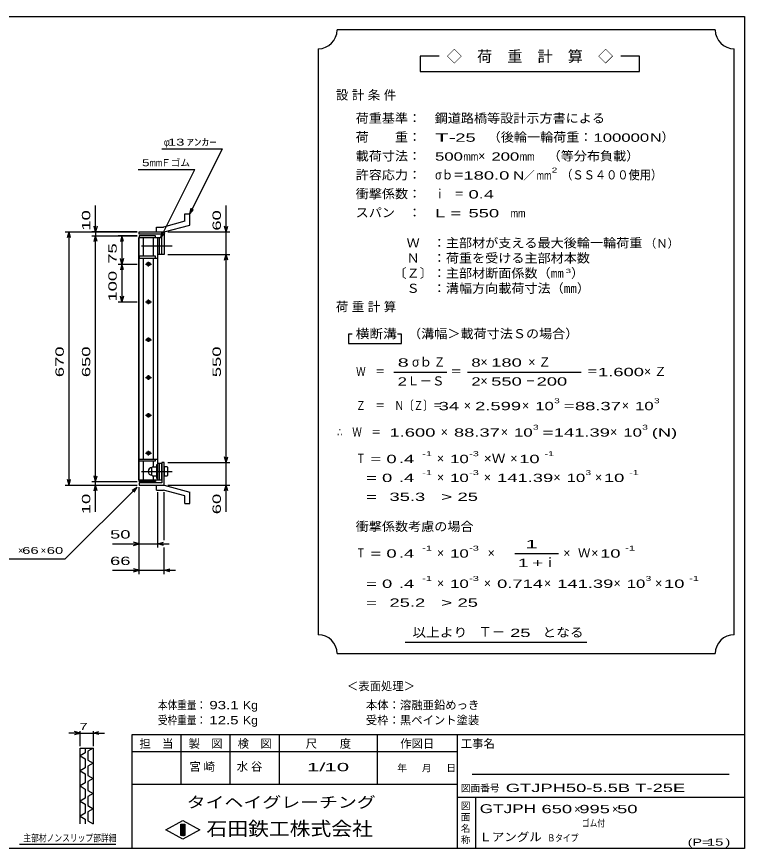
# Model space of a CAD drawing. Units: millimetres, scale not verified. Extents: x -1820 to 1731, y -1282 to 1054.
# Drawn here: x -194 to 1731, y -1146 to 1054 of the extents above; entities that cross this region are included whole.
import ezdxf
from ezdxf.enums import TextEntityAlignment as Align

# ---------------------------------------------------------------- set-up
doc = ezdxf.new("R2010")
doc.units = ezdxf.units.MM
doc.header["$LTSCALE"] = 10
doc.linetypes.add('CHAIN', pattern=[18.5, 12, -1.5, 3.5, -1.5])
for name, color, linetype, lineweight in [('0_2', 150, 'Continuous', 25), ('16', 3, 'Continuous', 25), ('19', 6, 'Continuous', 25), ('22', 4, 'Continuous', 25), ('24', 2, 'Continuous', 25), ('32', 4, 'Continuous', 25)]:
    doc.layers.add(name, color=color, linetype=linetype, lineweight=lineweight)
doc.styles.add('ベクトル', font='')
doc.styles.get('ベクトル').set_extended_font_data('ベクトル')

msp = doc.modelspace()

# ---------------------------------------------------------------- linework, layer by layer
at = {"layer": '0_2'}
for p, q in [((-1729, 1053.5), (1731, 1053.5)), ((1731, 1053.5), (1731, -1146.5)), ((1731, -846.5), (111, -846.5)), ((111, -846.5), (111, -1146.5)), ((241, -846.5), (241, -976.5)), ((371, -976.5), (371, -846.5)), ((501, -846.5), (501, -976.5)), ((761, -976.5), (761, -846.5)), ((971, -846.5), (971, -1146.5)), ((971, -891.5), (111, -891.5)), ((1691, -951.5), (1011, -951.5)), ((111, -976.5), (971, -976.5)), ((971, -1011.5), (1731, -1011.5)), ((1021, -1146.5), (1021, -1011.5)), ((201, -1097.5), (246, -1072.5)), ((246, -1072.5), (291, -1097.5)), ((246, -1122.5), (201, -1097.5)), ((241, -1082.5), (251, -1082.5)), ((241, -1112.5), (241, -1082.5)), ((241, -1082.5), (243, -1082.5)), ((243, -1082.5), (243, -1112.5)), ((245, -1112.5), (245, -1082.5)), ((245, -1082.5), (247, -1082.5)), ((291, -1097.5), (246, -1122.5)), ((247, -1082.5), (247, -1112.5)), ((249, -1112.5), (249, -1082.5)), ((249, -1082.5), (251, -1082.5)), ((251, -1082.5), (251, -1112.5)), ((251, -1082.5), (251, -1112.5)), ((251, -1112.5), (241, -1112.5)), ((243, -1112.5), (245, -1112.5)), ((247, -1112.5), (249, -1112.5)), ((1731, -1146.5), (-1729, -1146.5))]:
    msp.add_line(p, q, dxfattribs=at)
at = {"layer": '16'}
for p, q in [((129.3, -171.5), (129.3, 469.5)), ((129.3, 469.5), (130, 469.5)), ((174, 474), (130, 474)), ((130, 474), (130, 469.5)), ((130, 469.5), (174, 469.5)), ((130, -171.5), (130, 469.5)), ((130, 469.5), (180, 469.5)), ((141.5, 419.5), (141.5, 469.5)), ((168.5, 419.5), (168.5, 469.5)), ((174, 469.5), (174, 474)), ((180, -171.5), (180, 469.5)), ((180, 469.5), (184.5, 469.5)), ((184.5, 425.5), (184.5, 469.5)), ((184.5, 469.5), (190.5, 469.5)), ((190.5, 425.5), (190.5, 469.5)), ((130, 419.5), (130, 415)), ((174, 419.5), (130, 419.5)), ((174, 415), (174, 419.5)), ((180, 425.5), (184.5, 425.5)), ((184.5, 425.5), (190.5, 425.5)), ((130, 415), (180, 415)), ((141.5, -117), (141.5, 415)), ((147, 399), (163, 399)), ((153, 402), (157, 402)), ((153, 396), (157, 396)), ((155, 393), (155, 405)), ((168.5, -117), (168.5, 415)), ((147, 299), (163, 299)), ((153, 302), (157, 302)), ((153, 296), (157, 296)), ((155, 293), (155, 305)), ((147, 199), (163, 199)), ((153, 202), (157, 202)), ((155, 193), (155, 205)), ((153, 196), (157, 196)), ((147, 99), (163, 99)), ((153, 102), (157, 102)), ((153, 96), (157, 96)), ((155, 93), (155, 105)), ((153, 2), (157, 2)), ((155, -7), (155, 5)), ((147, -1), (163, -1)), ((153, -4), (157, -4)), ((147, -101), (163, -101)), ((153, -98), (157, -98)), ((153, -104), (157, -104)), ((155, -107), (155, -95)), ((130, -121.5), (130, -117)), ((130, -117), (180, -117)), ((130, -121.5), (174, -121.5)), ((141.5, -171.5), (141.5, -121.5)), ((168.5, -136.5), (168.5, -121.5)), ((174, -121.5), (174, -117)), ((177, -168), (177, -131)), ((177, -131), (180, -131)), ((180, -127.5), (184.5, -127.5)), ((180, -168), (180, -131)), ((184.5, -171.5), (184.5, -127.5)), ((184.5, -127.5), (190.5, -127.5)), ((190.5, -171.5), (190.5, -127.5)), ((166, -137.5), (164, -139.5)), ((164, -159.5), (164, -139.5)), ((166, -149.5), (164, -147.5)), ((166, -149.5), (164, -151.5)), ((166, -137.5), (175, -137.5)), ((166, -149.5), (175, -149.5)), ((177, -139.5), (175, -137.5)), ((175, -149.5), (177, -147.5)), ((177, -151.5), (175, -149.5)), ((129.3, -171.5), (130, -171.5)), ((130, -171.5), (174, -171.5)), ((130, -176), (130, -171.5)), ((130, -171.5), (180, -171.5)), ((174, -176), (130, -176)), ((164, -159.5), (166, -161.5)), ((166, -161.5), (175, -161.5)), ((168.5, -171.5), (168.5, -162.5)), ((174, -171.5), (174, -176)), ((175, -161.5), (177, -159.5)), ((177, -168), (180, -168)), ((180, -171.5), (184.5, -171.5)), ((184.5, -171.5), (190.5, -171.5))]:
    msp.add_line(p, q, dxfattribs=at)
at = {"layer": '16', "linetype": 'CHAIN'}
for p, q in [((137, 447.5), (218, 447.5)), ((137, -149.5), (218, -149.5))]:
    msp.add_line(p, q, dxfattribs=at)
at = {"layer": '16'}
for centre, radius, start, end in [((153, 399), 3, 90, 270), ((155, 399), 4, 46.6, 133.4), ((155, 399), 4, 226.6, 313.4), ((157, 399), 3, 270, 90), ((153, 299), 3, 90, 270), ((155, 299), 4, 46.6, 133.4), ((155, 299), 4, 226.6, 313.4), ((157, 299), 3, 270, 90), ((153, 199), 3, 90, 270), ((155, 199), 4, 46.6, 133.4), ((157, 199), 3, 270, 90), ((155, 199), 4, 226.6, 313.4), ((153, 99), 3, 90, 270), ((155, 99), 4, 46.6, 133.4), ((155, 99), 4, 226.6, 313.4), ((157, 99), 3, 270, 90), ((153, -1), 3, 90, 270), ((155, -1), 4, 46.6, 133.4), ((157, -1), 3, 270, 90), ((155, -1), 4, 226.6, 313.4), ((153, -101), 3, 90, 270), ((155, -101), 4, 46.6, 133.4), ((155, -101), 4, 226.6, 313.4), ((157, -101), 3, 270, 90), ((164, -149.5), 10, 90, 270)]:
    msp.add_arc(centre, radius, start, end, dxfattribs=at)
at = {"layer": '19'}
for p, q in [((251.1, 532.1), (264.1, 532.1)), ((251.1, 512.1), (251.1, 532.1)), ((264.1, 502.1), (264.1, 532.1)), ((251.1, 512.1), (194.8, 497)), ((130, 478), (130, 484)), ((130, 484), (196.5, 484)), ((176.5, 497), (194.8, 497)), ((176.5, 484), (176.5, 497)), ((176.5, 484), (196.5, 484)), ((196.5, 484), (264.1, 502.1)), ((196.5, 484), (196.5, 424)), ((190.5, 478), (130, 478)), ((190.5, 424), (190.5, 478)), ((196.5, 424), (190.5, 424)), ((196.5, -126), (190.5, -126)), ((190.5, -126), (190.5, -180)), ((196.5, -186), (196.5, -126)), ((204.5, -137.5), (196.5, -137.5)), ((196.5, -137.5), (196.5, -161.5)), ((196.5, -149.5), (204.5, -149.5)), ((206.5, -139.5), (204.5, -137.5)), ((206.5, -147.5), (204.5, -149.5)), ((204.5, -149.5), (206.5, -151.5)), ((206.5, -159.5), (206.5, -139.5)), ((196.5, -161.5), (204.5, -161.5)), ((204.5, -161.5), (206.5, -159.5)), ((130, -180), (130, -186)), ((190.5, -180), (130, -180)), ((130, -186), (196.5, -186)), ((176.5, -186), (196.5, -186)), ((176.5, -199), (176.5, -186)), ((196.5, -186), (264.1, -204.1)), ((176.5, -199), (194.8, -199)), ((251.1, -214.1), (194.8, -199)), ((251.1, -234.1), (251.1, -214.1)), ((264.1, -234.1), (264.1, -204.1)), ((251.1, -234.1), (264.1, -234.1))]:
    msp.add_line(p, q, dxfattribs=at)
at = {"layer": '22'}
for p, q in [((190.5, 704), (350.5, 704)), ((264.5, 532), (350.5, 704)), ((128, 649.5), (278, 649.5)), ((188, 469.5), (278, 649.5)), ((15, 484), (15, 554)), ((360.5, 484), (360.5, 554)), ((264.5, 532), (267.5, 546.6)), ((264.5, 532), (274.5, 543)), ((-65, 484), (125, 484)), ((-59, 469), (-55, 484)), ((-51, 469), (-55, 484)), ((-55, -186), (-55, 484)), ((125, 484), (5, 484)), ((15, 484), (11, 499)), ((19, 499), (15, 484)), ((15, 484), (15, 474)), ((188, 469.5), (191, 484.1)), ((206.5, 484), (370.5, 484)), ((360.5, 484), (356.5, 499)), ((360.5, 484), (364.5, 499)), ((360.5, 424), (360.5, 484)), ((5, 474), (125, 474)), ((11, 459), (15, 474)), ((19, 459), (15, 474)), ((15, -176), (15, 474)), ((125, 474), (75, 474)), ((85, 474), (81, 459)), ((89, 459), (85, 474)), ((85, 474), (85, 399)), ((188, 469.5), (198, 480.5)), ((206.5, 424), (370.5, 424)), ((356.5, 409), (360.5, 424)), ((364.5, 409), (360.5, 424)), ((360.5, -126), (360.5, 424)), ((75, 399), (125, 399)), ((85, 399), (81, 414)), ((85, 399), (81, 384)), ((89, 414), (85, 399)), ((89, 384), (85, 399)), ((85, 399), (85, 299)), ((85, 299), (81, 314)), ((89, 314), (85, 299)), ((75, 299), (125, 299)), ((206.5, -126), (370.5, -126)), ((360.5, -126), (356.5, -111)), ((360.5, -126), (364.5, -111)), ((360.5, -186), (360.5, -126)), ((-55, -186), (-59, -171)), ((-55, -186), (-51, -171)), ((5, -176), (125, -176)), ((15, -176), (11, -161)), ((15, -176), (19, -161)), ((15, -186), (15, -176)), ((-65, -186), (125, -186)), ((-65, -381), (125, -191)), ((5, -186), (125, -186)), ((11, -201), (15, -186)), ((19, -201), (15, -186)), ((15, -256), (15, -186)), ((112, -199), (125, -191)), ((117, -204), (125, -191)), ((130, -351), (130, -191)), ((130, -421), (130, -191)), ((206.5, -186), (370.5, -186)), ((356.5, -201), (360.5, -186)), ((364.5, -201), (360.5, -186)), ((360.5, -256), (360.5, -186)), ((180, -351), (180, -204)), ((196.5, -331), (196.5, -204)), ((60, -341), (130, -341)), ((130, -341), (115, -337)), ((115, -345), (130, -341)), ((130, -341), (180, -341)), ((180, -341), (195, -337)), ((195, -345), (180, -341)), ((180, -341), (210, -341)), ((196.5, -421), (196.5, -351)), ((-265, -381), (-65, -381)), ((60, -411), (130, -411)), ((130, -411), (115, -407)), ((115, -415), (130, -411)), ((130, -411), (196.5, -411)), ((196.5, -411), (211.5, -407)), ((211.5, -415), (196.5, -411)), ((196.5, -411), (226.5, -411))]:
    msp.add_line(p, q, dxfattribs=at)
at = {"layer": '24', "color": 4}
for p, q in [((1654, 1018.5), (654, 1018.5)), ((604, 968.5), (604, -581.5)), ((1704, -581.5), (1704, 968.5)), ((924, 948.5), (874, 948.5)), ((874, 948.5), (874, 908.5)), ((1454, 948.5), (1404, 948.5)), ((1454, 908.5), (1454, 948.5)), ((874, 908.5), (1454, 908.5)), ((694, 213.5), (684, 213.5)), ((684, 213.5), (684, 188.5)), ((824, 213.5), (814, 213.5)), ((824, 188.5), (824, 213.5)), ((684, 188.5), (824, 188.5)), ((804, 113.5), (944, 113.5)), ((999, 113.5), (1299, 113.5)), ((1124, -366.5), (1239, -366.5)), ((834, -601.5), (1314, -601.5)), ((654, -631.5), (1654, -631.5))]:
    msp.add_line(p, q, dxfattribs=at)
for centre, start, end in [((604, 1018.5), 270, 0), ((1704, 1018.5), 180, 270), ((604, -631.5), 0, 90), ((1704, -631.5), 90, 180)]:
    msp.add_arc(centre, 50, start, end, dxfattribs=at)
at = {"layer": '32'}
for p, q in [((-26, -841.5), (-56, -841.5)), ((-26, -841.5), (-41, -837.5)), ((-41, -845.5), (-26, -841.5)), ((-26, -876.5), (-26, -836.5)), ((-26, -841.5), (9, -841.5)), ((9, -836.5), (9, -876.5)), ((9, -841.5), (24, -837.5)), ((24, -845.5), (9, -841.5)), ((9, -841.5), (39, -841.5)), ((-26, -881.5), (9, -881.5)), ((-26, -1081.5), (-26, -881.5)), ((-12, -893.5), (-26, -901.5)), ((-26, -901.5), (-12, -909.5)), ((-12, -881.5), (-12, -893.5)), ((9, -881.5), (-5, -889.5)), ((-5, -889.5), (-5, -913.5)), ((9, -881.5), (9, -1081.5)), ((-12, -909.5), (-12, -933.5)), ((-5, -913.5), (9, -921.5)), ((9, -921.5), (-5, -929.5)), ((-12, -933.5), (-26, -941.5)), ((-26, -941.5), (-12, -949.5)), ((-5, -929.5), (-5, -953.5)), ((-12, -949.5), (-12, -973.5)), ((-5, -953.5), (9, -961.5)), ((9, -961.5), (-5, -969.5)), ((-12, -973.5), (-26, -981.5)), ((-26, -981.5), (-12, -989.5)), ((-12, -989.5), (-12, -1013.5)), ((-5, -969.5), (-5, -993.5)), ((-5, -993.5), (9, -1001.5)), ((9, -1001.5), (-5, -1009.5)), ((-5, -1009.5), (-5, -1033.5)), ((-12, -1013.5), (-26, -1021.5)), ((-26, -1021.5), (-12, -1029.5)), ((-12, -1029.5), (-12, -1053.5)), ((-5, -1033.5), (9, -1041.5)), ((-12, -1053.5), (-26, -1061.5)), ((9, -1041.5), (-5, -1049.5)), ((-5, -1049.5), (-5, -1073.5)), ((-26, -1061.5), (-12, -1069.5)), ((-12, -1069.5), (-12, -1081.5)), ((-5, -1073.5), (9, -1081.5)), ((69, -1136.5), (-186, -1136.5))]:
    msp.add_line(p, q, dxfattribs=at)

# ---------------------------------------------------------------- texts
at = {"layer": '0_2', "style": 'ベクトル'}
for s, height, p in [('担\u3000当', 21.99, (131, -869.5)), ('製\u3000図', 21.99, (261, -869.5)), ('検\u3000図', 21.99, (391, -869.5)), ('尺\u3000\u3000度', 21.99, (571, -869.5)), ('作図日', 21.99, (821, -869.5)), ('工事名', 21.99, (981, -869.5)), ('年', 18.3, (813, -934)), ('月', 18.3, (878, -934)), ('日', 18.3, (943, -934)), ('図面番号', 18.33, (981, -987)), ('図', 18.3, (981, -1034)), ('面', 18.3, (981, -1064)), ('名', 18.3, (981, -1094)), ('称', 18.3, (981, -1124))]:
    msp.add_text(s, height=height, dxfattribs=at).set_placement(p, align=Align.MIDDLE_LEFT)
at = {"layer": '0_2', "color": 222, "style": 'ベクトル'}
for s, height, width, p in [('タイヘイグレーチング', 29.33, 1.25, (256, -1024.5)), ('石田鉄工株式会社', 36.66, 1.1, (308.5, -1094.5))]:
    msp.add_text(s, height=height, dxfattribs=dict(at, width=width)).set_placement(p, align=Align.MIDDLE_LEFT)
at = {"layer": '22', "color": 2, "style": 'ベクトル'}
for s, height, p in [('φ', 18.3, (195.5, 721.5)), ('Ｆゴム', 18.33, (188, 667)), ('×', 18.3, (-190, -358.5)), ('×', 18.3, (-130, -358.5)), ('＜表面処理＞', 21.99, (680, -717.5)), ('本体：', 21.99, (730, -767.5)), ('溶融亜鉛めっき', 21.99, (820, -767.5)), ('受枠：', 21.99, (730, -807.5)), ('黒ペイント塗装', 21.99, (820, -807.5)), ('×', 22, (1281, -1042.5)), ('×', 22, (1381, -1042.5))]:
    msp.add_text(s, height=height, dxfattribs=at).set_placement(p, align=Align.MIDDLE_LEFT)
for s, height, width, p in [(' 13 ', 18.33, 1.6, (195.5, 721.5)), ('ｱﾝｶｰ', 18.33, 1.6, (255.5, 721.5)), ('5', 18.3, 1.45, (138, 667)), ('mm', 18.33, 0.75, (158, 667)), (' 50 ', 21.99, 1.65, (40, -316)), (' 66 ', 18.33, 1.6, (-190, -358.5)), (' 60 ', 18.33, 1.6, (-125, -358.5)), (' 66 ', 21.99, 1.65, (40, -386)), ('本体重量：', 21.99, 0.85, (180, -767.5)), (' 93.1', 21.99, 1.35, (305, -767.5)), ('Kg', 21.99, 1.1, (405, -767.5)), ('受枠重量：', 21.99, 0.85, (180, -807.5)), (' 12.5', 21.99, 1.35, (305, -807.5)), ('Kg', 21.99, 1.1, (405, -807.5)), ('1/', 21.99, 2, (574, -931.5)), (' 10 ', 21.99, 2, (604, -931.5)), ('GTJPH50-5.5B T-25E                ', 21.99, 1.65, (1100, -986.5)), ('GTJPH', 23.46, 1.45, (1031, -1041.5)), (' 650 ', 21.99, 1.65, (1181, -1042.5)), (' 995 ', 21.99, 1.65, (1281, -1042.5)), (' 50 ', 21.99, 1.65, (1381, -1042.5)), ('ゴム付', 18.33, 0.8, (1301, -1080)), ('Ｌアングル', 21.99, 1.1, (1030, -1116.5)), ('Ｂタイプ', 18.33, 0.8, (1210, -1119)), ('(P=', 18.33, 1.55, (1581, -1130)), (' 15 ', 18.33, 1.6, (1621, -1130)), (')', 18.3, 1.6, (1681, -1130))]:
    msp.add_text(s, height=height, dxfattribs=dict(at, width=width)).set_placement(p, align=Align.MIDDLE_LEFT)
at = {"layer": '22', "color": 2, "style": 'ベクトル', "width": 1.65}
for s, p in [(' 10 ', (-10, 474)), (' 60 ', (335.5, 474)), (' 75 ', (60, 386.5)), (' 100 ', (60, 286.5)), (' 670 ', (-80, 86.5)), (' 650 ', (-10, 86.5)), (' 550 ', (335.5, 86.5)), (' 10 ', (-10, -276)), (' 60 ', (335.5, -276))]:
    msp.add_text(s, height=21.99, rotation=90, dxfattribs=at).set_placement(p, align=Align.MIDDLE_LEFT)
at = {"layer": '22', "color": 2, "char_height": 21.99, "attachment_point": 4, "style": 'ベクトル'}
for s, insert in [('\\T1.25;宮崎\u3000', (263.5, -931.5)), ('\\T1.25;水谷\u3000', (388.5, -931.5))]:
    msp.add_mtext(s, dxfattribs=dict(at, insert=insert))
at = {"layer": '24', "style": 'ベクトル'}
for s, height, p in [('◇\u3000荷\u3000重\u3000計\u3000算\u3000◇', 29.33, (944, 948.5)), ('）', 24.2, (1512, 735)), ('×', 24.2, (1027, 685)), ('／', 22, (1146.5, 633.5)), ('（Ｎ）', 21.99, (1468, 453.5)), ('）', 24.2, (1273, 375)), ('σｂ', 24.19, (852, 140)), ('×', 24.2, (1033, 140)), ('Ｌ－Ｓ', 24.19, (839, 90)), ('×', 24.2, (1033, 90)), ('×', 24.2, (989, 25)), ('×', 24.2, (1143, 25)), ('×', 24.2, (1407, 25)), ('×', 24.2, (928, -45)), ('×', 24.2, (1087, -45)), ('×', 24.2, (1376, -45)), ('×', 24.2, (918, -115)), ('×', 24.2, (1112, -115)), ('×', 24.2, (918, -165)), ('×', 24.2, (1042, -165)), ('×', 24.2, (1226, -165)), ('×', 24.2, (1336, -165)), ('×', 24.2, (918, -365)), ('×', 24.2, (1052, -365)), ('×', 24.2, (1252, -365)), ('Ｗ', 24.2, (1291, -365)), ('×', 24.2, (1326, -365)), ('ｉ', 24.2, (1200.5, -390)), ('×', 24.2, (918, -445)), ('×', 24.2, (1042, -445)), ('×', 24.2, (1201, -445)), ('×', 24.2, (1385, -445)), ('×', 24.2, (1495, -445)), ('Ｔ－', 25.66, (1028, -574))]:
    msp.add_text(s, height=height, dxfattribs=at).set_placement(p, align=Align.MIDDLE_LEFT)
for s, height, width, p in [('荷重基準：\u3000', 24.19, 1.05, (703, 785)), ('鋼道路橋等設計示方書による', 24.19, 1.05, (912, 785)), ('荷\u3000\u3000重：\u3000', 24.19, 1.05, (703, 735)), ('（後輪一輪荷重：', 24.19, 1.05, (1052, 735)), ('T-', 21.99, 2, (913, 733.5)), (' 25 ', 21.99, 1.65, (953, 733.5)), ('100000', 21.99, 1.5, (1332, 733.5)), ('N', 22, 1.4, (1482, 733.5)), ('載荷寸法：\u3000', 24.19, 1.05, (703, 685)), ('500', 21.99, 1.5, (913, 683.5)), ('mm', 21.99, 0.8, (988, 683.5)), ('200', 21.99, 1.5, (1062, 683.5)), ('mm', 21.99, 0.8, (1137, 683.5)), ('\u3000（等分布負載）', 24.19, 1.05, (1176, 685)), ('許容応力：\u3000', 24.19, 1.05, (703, 635)), ('σｂ＝', 24.19, 0.9, (913, 635)), ('180.0', 21.99, 1.65, (988, 633.5)), ('N', 22, 1.4, (1119, 633.5)), ('mm', 21.99, 0.8, (1181.5, 633.5)), ('2', 13.2, 1.5, (1221.5, 647.5)), ('（ＳＳ４００使用）', 24.19, 0.9, (1246.5, 635)), ('衝撃係数：\u3000', 24.19, 1.05, (703, 585)), ('ｉ\u3000＝', 24.19, 0.75, (913, 585)), (' 0.4', 21.99, 1.65, (988, 583.5)), ('スパン\u3000：\u3000', 24.19, 1.05, (703, 535)), ('L =', 21.99, 1.65, (913, 533.5)), (' 550 ', 21.99, 1.65, (988, 533.5)), ('mm', 21.99, 0.8, (1113, 533.5)), ('\u3000Ｗ\u3000：主部材が支える最大後輪一輪荷重', 24.19, 1.05, (803, 455)), ('\u3000Ｎ\u3000：荷重を受ける主部材本数', 24.19, 1.05, (803, 415)), ('〔Ｚ〕：主部材断面係数（㎜', 24.19, 1.05, (803, 375)), ('3', 11, 1.8, (1258, 381)), ('\u3000Ｓ\u3000：溝幅方向載荷寸法（㎜）', 24.19, 1.05, (803, 335)), ('横断溝', 24.19, 1.1, (703, 215)), ('\u3000（溝幅＞載荷寸法Ｓの場合）', 24.19, 1.05, (807, 215)), ('8', 22, 1.8, (814, 138.5)), ('Ｚ', 24.2, 0.9, (910, 140)), ('8', 22, 1.5, (1009, 138.5)), (' 180 ', 21.99, 1.65, (1048, 138.5)), ('Ｗ\u3000＝', 24.19, 0.75, (704, 115)), ('＝', 24.2, 0.9, (954, 115)), ('＝', 24.2, 0.9, (1314, 115)), ('1.600', 21.99, 1.65, (1344, 113.5)), ('2', 22, 1.5, (814, 88.5)), ('2', 22, 1.5, (1009, 88.5)), (' 550 ', 21.99, 1.65, (1048, 88.5)), ('－', 24.2, 0.75, (1153, 90)), (' 200 ', 21.99, 1.65, (1168, 88.5)), ('3', 13.2, 1.5, (1228, 37.5)), ('3', 13.2, 1.5, (1492, 37.5)), ('Ｚ\u3000＝\u3000Ｎ〔Ｚ〕＝', 24.19, 0.75, (704, 25)), (' 34 ', 21.99, 1.65, (909, 23.5)), ('2.599', 21.99, 1.65, (1019, 23.5)), ('10', 21.99, 1.5, (1178, 23.5)), ('=', 22, 1.7, (1253, 23.5)), ('88.37', 21.99, 1.65, (1283, 23.5)), ('10', 21.99, 1.5, (1442, 23.5)), ('∴\u3000Ｗ\u3000＝', 24.19, 0.75, (654, -45)), (' 1.600', 21.99, 1.65, (779, -46.5)), ('88.37', 21.99, 1.65, (963, -46.5)), ('10', 21.99, 1.5, (1122, -46.5)), ('3', 13.2, 1.5, (1172, -32.5)), ('=', 22, 1.7, (1197, -46.5)), ('141.39', 21.99, 1.65, (1227, -46.5)), ('10', 21.99, 1.5, (1411, -46.5)), ('3', 13.2, 1.5, (1461, -32.5)), ('(N)', 21.99, 1.65, (1486, -46.5)), ('Ｔ', 24.2, 0.75, (704, -115)), (' = 0', 21.99, 1.65, (729, -116.5)), (' .4 ', 21.99, 1.65, (804, -116.5)), ('-1', 13.2, 1.65, (879, -102.5)), ('10', 21.99, 1.5, (953, -116.5)), ('-3', 13.2, 1.65, (1003, -102.5)), ('×Ｗ', 24.19, 1.1, (1042, -115)), (' 10 ', 21.99, 1.65, (1122, -116.5)), ('-1', 13.2, 1.65, (1202, -102.5)), ('-1', 13.2, 1.65, (879, -152.5)), ('-3', 13.2, 1.65, (1003, -152.5)), ('3', 13.2, 1.5, (1311, -152.5)), ('-1', 13.2, 1.65, (1426, -152.5)), ('  = 0', 21.99, 1.65, (704, -166.5)), (' .4 ', 21.99, 1.65, (804, -166.5)), ('10', 21.99, 1.5, (953, -166.5)), ('141.39', 21.99, 1.65, (1077, -166.5)), ('10', 21.99, 1.5, (1261, -166.5)), (' 10 ', 21.99, 1.65, (1346, -166.5)), ('  =', 21.99, 1.65, (704, -216.5)), (' 35.3', 21.99, 1.65, (779, -216.5)), ('>', 22, 1.7, (929, -216.5)), (' 25 ', 21.99, 1.65, (959, -216.5)), ('衝撃係数考慮の場合', 24.19, 1.05, (703, -295)), ('-1', 13.2, 1.65, (879, -352.5)), ('-3', 13.2, 1.65, (1003, -352.5)), ('-1', 13.2, 1.65, (1416, -352.5)), ('Ｔ', 24.2, 0.75, (704, -365)), (' = 0', 21.99, 1.65, (729, -366.5)), (' .4 ', 21.99, 1.65, (804, -366.5)), ('10', 21.99, 1.5, (953, -366.5)), (' 10 ', 21.99, 1.65, (1336, -366.5)), ('  = 0', 21.99, 1.65, (704, -446.5)), (' .4 ', 21.99, 1.65, (804, -446.5)), ('-1', 13.2, 1.65, (879, -432.5)), ('10', 21.99, 1.5, (953, -446.5)), ('-3', 13.2, 1.65, (1003, -432.5)), ('0.714', 21.99, 1.65, (1077, -446.5)), ('141.39', 21.99, 1.65, (1236, -446.5)), ('10', 21.99, 1.5, (1420, -446.5)), ('3', 13.2, 1.5, (1470, -432.5)), (' 10 ', 21.99, 1.65, (1505, -446.5)), ('-1', 13.2, 1.65, (1585, -432.5)), ('  =', 21.99, 1.65, (704, -496.5)), (' 25.2', 21.99, 1.65, (779, -496.5)), ('>', 22, 1.7, (929, -496.5)), (' 25 ', 21.99, 1.65, (959, -496.5)), ('以上より\u3000', 24.19, 1.1, (853, -575)), (' 25 ', 21.99, 1.65, (1098, -576.5)), ('となる', 24.19, 1.1, (1197, -575))]:
    msp.add_text(s, height=height, dxfattribs=dict(at, width=width)).set_placement(p, align=Align.MIDDLE_LEFT)
at = {"layer": '24', "attachment_point": 4, "style": 'ベクトル'}
for s, insert, char_height in [('\\T1.28;設計条件', (650.5, 845), 24.19), ('\\T1.28;荷重計算', (650.5, 285), 24.19), ('\\T1.42;×Ｚ', (1159.5, 140), 24.19), ('\\T1.42;×Ｚ', (1465.5, 115), 24.19), ('\\T1.25;\\W2;\\~1\\~', (1131.5, -341.5), 21.99), ('\\T1.33;\\W1.75;1+', (1131.5, -391.5), 21.99)]:
    msp.add_mtext(s, dxfattribs=dict(at, insert=insert, char_height=char_height))
at = {"layer": '32', "color": 2, "style": 'ベクトル'}
for s, width, p in [(' 7 ', 1.6, (-38.5, -824)), ('主部材ノンスリップ部詳細', 0.8, (-176, -1119))]:
    msp.add_text(s, height=18.33, dxfattribs=dict(at, width=width)).set_placement(p, align=Align.MIDDLE_LEFT)

doc.saveas('drawing.dxf')
